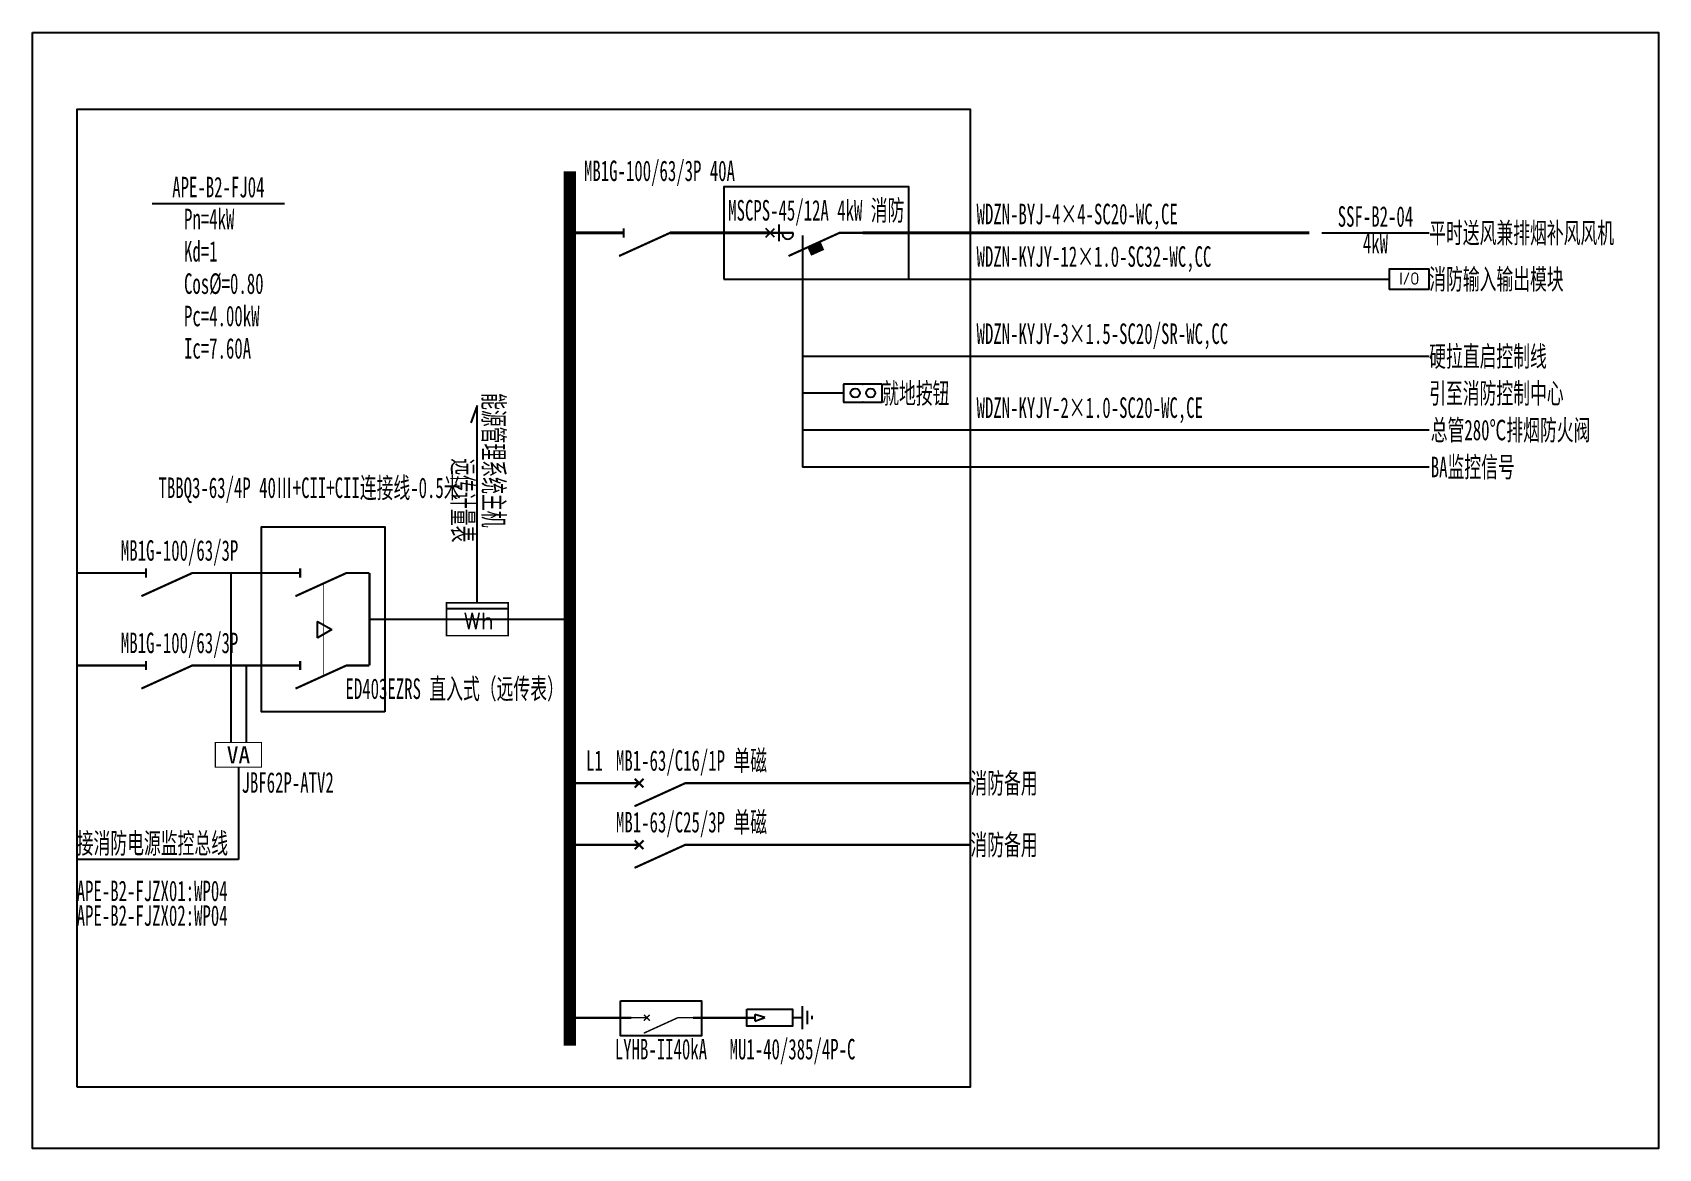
# Model space of a CAD drawing. Extents: x 1549022 to 1553771, y 404508 to 407767.
import ezdxf
from ezdxf.enums import TextEntityAlignment as Align

# ---------------------------------------------------------------- set-up
doc = ezdxf.new("R2010")
doc.units = 0
doc.header["$MEASUREMENT"] = 0
for name, color, linetype in [('ELEMENT', 3, 'Continuous'), ('WIRE-照明', 4, 'Continuous'), ('WIRE-系统', 4, 'Continuous'), ('系统图', 1, 'Continuous')]:
    doc.layers.add(name, color=color, linetype=linetype)
doc.styles.add('_SIMPLEX', font='simplex_.ttf', dxfattribs={"width": 0.6})
doc.styles.add('_TEL_ATTDEF', font='GBENOR', dxfattribs={"width": 0.8, "height": 3, "bigfont": 'GBCBIG'})
doc.styles.add('_TEL_DIM', font='', dxfattribs={"width": 0.8, "height": 3.5})
doc.styles.add('宋体', font='', dxfattribs={"width": 0.8, "height": 3.5})
doc.styles.get('_TEL_DIM').set_extended_font_data('SimSun')
doc.styles.get('宋体').set_extended_font_data('SimSun')

# ---------------------------------------------------------------- blocks, each defined once
blk = doc.blocks.new('$equip_U$00000079(zhangr-4109)')
for p, q in [((0.625, 0.292), (-0.625, 0.292)), ((-0.625, 0.292), (-0.625, -0.292)), ((0.625, -0.292), (0.625, 0.292)), ((-0.625, -0.292), (0.625, -0.292))]:
    blk.add_line(p, q)
at = {"const_width": 0.04}
blk.add_lwpolyline([(-0.625, 0.292), (-0.625, -0.292), (0.625, -0.292), (0.625, 0.292), (-0.625, 0.292), (-0.625, -0.292)], dxfattribs=at)
for centre in [(-0.25, 0.008), (0.25, 0.008)]:
    blk.add_circle(centre, 0.15)
for p in [(-0.625, 0), (0, 0.292), (0.625, 0), (0, -0.292)]:
    blk.add_point(p)
at = {"color": 7, "style": '_TEL_DIM', "flags": 1}
for tag in ['A', 'REMARK']:
    blk.add_attdef(tag, text='', height=0.00002, dxfattribs=at).set_placement((0, 0), align=Align.MIDDLE_CENTER)
blk = doc.blocks.new('$equip$00002773')
for p, q in [((0.65, 0.65), (-0.65, 0.65)), ((-0.65, 0.65), (-0.65, 0)), ((0.65, 0), (0.65, 0.65)), ((-0.65, 0), (0.65, 0))]:
    blk.add_line(p, q)
at = {"const_width": 0.04}
blk.add_lwpolyline([(-0.65, 0.65), (-0.65, 0), (0.65, 0), (0.65, 0.65), (-0.65, 0.65), (-0.65, 0)], dxfattribs=at)
for p in [(0, 0.65), (-0.65, 0.325), (0, 0), (0.65, 0.325)]:
    blk.add_point(p)
at = {"color": 7}
blk.add_attdef('$TEXT$', text='', height=0.4, dxfattribs=at).set_placement((0.006, 0.343), align=Align.MIDDLE_CENTER)
at = {"color": 7, "flags": 1}
for tag, p in [('A', (0, 0)), ('B', (0.905, 0.246))]:
    blk.add_attdef(tag, text='', height=0.4, dxfattribs=at).set_placement(p, align=Align.MIDDLE_CENTER)
blk = doc.blocks.new('$element$00000578')
at = {"const_width": 0.0233}
for points in [[(0, 0), (0, -0.25)], [(0, -1), (0, -0.75), (-0.25, -0.2)], [(-0.05, -0.25), (0.05, -0.25)]]:
    blk.add_lwpolyline(points, dxfattribs=at)
at = {"flags": 9}
blk.add_attdef('S', (0, 0), '', height=0.00000667, dxfattribs=at)
blk = doc.blocks.new('$element$00000496')
at = {"const_width": 0.0233}
for points in [[(0, 0), (0, -0.25)], [(-0.25, -0.2), (0, -0.75), (0, -1)]]:
    blk.add_lwpolyline(points, dxfattribs=at)
blk.add_arc((-0.008, -0.192), 0.0589, 81.8699, 278.1301)
at = {"flags": 9}
blk.add_attdef('S', (0, 0), '', height=0.00000667, dxfattribs=at)
blk = doc.blocks.new('$equip_U$00000086(maj01888)')
at = {"color": 2, "lineweight": 25}
for p, q in [((-0.141, -0.141), (0.141, 0.141)), ((0.141, -0.141), (-0.141, 0.141)), ((0.286, 0.273), (0.286, -0.273))]:
    blk.add_line(p, q, dxfattribs=at)
at = {"color": 2}
for p, q in [((1.235, -0.473), (1.625, -0.299)), ((1.243, -0.49), (1.633, -0.317)), ((1.251, -0.508), (1.64, -0.335)), ((1.259, -0.526), (1.648, -0.353)), ((1.267, -0.544), (1.656, -0.37)), ((1.275, -0.562), (1.664, -0.388)), ((1.283, -0.579), (1.672, -0.406)), ((1.291, -0.597), (1.68, -0.424)), ((1.298, -0.615), (1.688, -0.442)), ((1.306, -0.633), (1.696, -0.459)), ((1.314, -0.651), (1.704, -0.477)), ((1.322, -0.668), (1.712, -0.495)), ((1.33, -0.686), (1.72, -0.513)), ((1.338, -0.704), (1.728, -0.531))]:
    blk.add_line(p, q, dxfattribs=at)
at = {"const_width": 0.04}
blk.add_lwpolyline([(1.23, -0.462), (1.62, -0.288), (1.732, -0.541), (1.343, -0.715)], close=True, dxfattribs=at)
at = {"xscale": 3, "yscale": 3, "zscale": 3, "rotation": 90}
blk.add_blockref('$element$00000496', (0, 0), dxfattribs=at)
at = {"color": 7, "style": '_TEL_DIM', "flags": 1}
for tag in ['A', 'REMARK']:
    blk.add_attdef(tag, text='', height=0.00002, dxfattribs=at).set_placement((0, 0), align=Align.MIDDLE_CENTER)
blk = doc.blocks.new('$element$00000492')
blk.add_line((0.173, 0), (0.173, -1))
at = {"const_width": 0.0233}
blk.add_lwpolyline([(-0.267, 0), (0.267, 0), (0.267, -1), (-0.267, -1), (-0.267, 0)], dxfattribs=at)
at = {"style": '_SIMPLEX'}
blk.add_text('Wh', height=0.2667, rotation=270, dxfattribs=at).set_placement((-0.161, -0.281))
at = {"flags": 9}
blk.add_attdef('S', (0, 0), '', height=0.00000667, dxfattribs=at)
blk.add_attdef('S', (0, 0), '', height=0.00000667, dxfattribs=at)
blk.add_attdef('S', (0, 0), '', height=0.00000667, dxfattribs=at)
blk = doc.blocks.new('$element$00000519')
at = {"const_width": 0.0233}
for points in [[(0, 0), (0, -0.25)], [(0, -1), (0, -0.75), (-0.25, -0.2)], [(-0.05, -0.25), (0.05, -0.25)]]:
    blk.add_lwpolyline(points, dxfattribs=at)
at = {"flags": 9}
blk.add_attdef('S', (0, 0), '', height=0.00000667, dxfattribs=at)
blk = doc.blocks.new('$element$00000497')
at = {"const_width": 0.0233}
for points in [[(0, 0), (0, -0.25)], [(0, -1), (0, -0.75), (-0.25, -0.2)], [(-0.047, -0.297), (0.047, -0.203)], [(-0.047, -0.203), (0.047, -0.297)]]:
    blk.add_lwpolyline(points, dxfattribs=at)
at = {"flags": 9}
blk.add_attdef('S', (0, 0), '', height=0.00000667, dxfattribs=at)
blk = doc.blocks.new('A$C2B062C5C')
at = {"const_width": 17.5}
blk.add_lwpolyline([(-375, 0), (-375, 400), (375, 400), (375, 0), (-375, 0)], dxfattribs=at)
at = {"style": '_TEL_DIM'}
blk.add_text('VA', height=280, rotation=0, dxfattribs=at).set_placement((0, 200), align=Align.MIDDLE_CENTER)
at = {"flags": 9}
blk.add_attdef('S', (-375, 200), '', height=0.005, rotation=90, dxfattribs=at)
blk.add_attdef('S', (-375, 200), '', height=0.005, rotation=90, dxfattribs=at)
blk.add_attdef('S', (-375, 200), '', height=0.005, rotation=90, dxfattribs=at)
blk = doc.blocks.new('ATSE')
blk.add_lwpolyline([(-1.5, -1.167), (-1.5, 0.167), (0.5, 0.167), (0.5, -1.167)], close=True)
at = {"layer": 'WIRE-照明', "linetype": 'Continuous', "const_width": 0.0233}
for points in [[(-1, 0), (-1, 0.167)], [(0, 0), (0, 0.167)]]:
    blk.add_lwpolyline(points, dxfattribs=at)
at = {"layer": 'WIRE-系统', "color": 3, "linetype": 'Continuous'}
for p, q in [((-0.701, -0.437), (-0.523, -0.437)), ((-0.612, -0.592), (-0.701, -0.437)), ((-0.523, -0.437), (-0.612, -0.592))]:
    blk.add_line(p, q, dxfattribs=at)
at = {"layer": 'WIRE-系统', "color": 2, "linetype": 'Continuous', "const_width": 0.01}
blk.add_lwpolyline([(-1.112, -0.505), (-0.112, -0.505)], dxfattribs=at)
at = {"layer": 'WIRE-系统', "color": 3, "linetype": 'Continuous', "const_width": 0.01}
blk.add_lwpolyline([(-0.612, -0.592), (-0.523, -0.437), (-0.701, -0.437)], close=True, dxfattribs=at)
at = {"layer": 'WIRE-系统', "linetype": 'Continuous', "const_width": 0.0233}
for points in [[(-1, -1), (0, -1)], [(-0.5, -1.167), (-0.5, -1)]]:
    blk.add_lwpolyline(points, dxfattribs=at)
at = {"layer": 'ELEMENT'}
for p in [(-1, 0), (0, 0)]:
    blk.add_blockref('$element$00000519', p, dxfattribs=at)

msp = doc.modelspace()

# ---------------------------------------------------------------- linework, layer by layer
at = {"color": 0, "linetype": 'ByBlock'}
for p, q in [((1549372, 407267.4), (1549758.2, 407267.4)), ((1551271, 407173.6), (1551271, 406497.2)), ((1552787.2, 407181.6), (1553100.9, 407181.6)), ((1551271, 407046.6), (1552983.9, 407046.6)), ((1551271, 406821.2), (1553100.9, 406821.2)), ((1551391.2, 406713.2), (1551271, 406713.2)), ((1553100.9, 406605.2), (1551271, 406605.2)), ((1553100.9, 406497.2), (1551271, 406497.2)), ((1551160.5, 404890.5), (1551131.3, 404898.4)), ((1551131.3, 404898.4), (1551131.3, 404880.2)), ((1551131.3, 404879.7), (1551160.5, 404890.5)), ((1551241.1, 404890.3), (1551269.2, 404890.3)), ((1551270.3, 404923.4), (1551270.3, 404856.3)), ((1551284.1, 404909.5), (1551284.1, 404870.2)), ((1551297.8, 404895), (1551297.8, 404885.3))]:
    msp.add_line(p, q, dxfattribs=at)
at = {"color": 0, "linetype": 'ByBlock', "ltscale": 0.2}
for p, q in [((1550321.3, 406677.8), (1550302.8, 406627.1)), ((1550321.3, 406101.2), (1550321.3, 406677.8))]:
    msp.add_line(p, q, dxfattribs=at)
at = {"color": 0, "linetype": 'ByBlock'}
for points in [[(1549151.3, 404688.1), (1551761.3, 404688.1), (1551761.3, 407541.6), (1549151.3, 407541.6)], [(1551041.2, 407046.6), (1551581.2, 407046.6), (1551581.2, 407316.6), (1551041.2, 407316.6)], [(1550739.3, 404938.7), (1550975.9, 404938.7), (1550975.9, 404836.7), (1550739.3, 404836.7)], [(1551108.5, 404914.5), (1551241.3, 404914.5), (1551241.3, 404864.4), (1551108.5, 404864.4)]]:
    msp.add_lwpolyline(points, close=True, dxfattribs=at)
for points, const_width in [([(1550591.3, 407361.6), (1550591.3, 404808.2)], 36), ([(1550591.3, 407181.6), (1550748.8, 407181.6)], 9), ([(1550883.8, 407181.6), (1551176.2, 407181.6)], 9), ([(1551446.2, 407181.6), (1552751.2, 407181.6)], 9), ([(1549286.3, 406188.2), (1549151.3, 406188.2)], 6.3), ([(1549556.3, 406188.2), (1549691.3, 406188.2)], 6.3), ([(1550051.3, 406053.2), (1550591.3, 406053.2)], 6.3), ([(1549286.3, 405918.2), (1549151.3, 405918.2)], 6.3), ([(1549556.3, 405918.2), (1549691.3, 405918.2)], 6.3), ([(1550591.3, 405574.6), (1550726.3, 405574.6)], 6.3), ([(1550996.3, 405574.6), (1551761.3, 405574.6)], 6.3), ([(1550591.3, 405394.6), (1550726.3, 405394.6)], 6.3), ([(1550996.3, 405394.6), (1551761.3, 405394.6)], 6.3), ([(1550591.3, 404889.3), (1550771.3, 404889.3)], 6.3), ([(1550951.3, 404889.3), (1551131.3, 404889.3)], 6.3)]:
    msp.add_lwpolyline(points, dxfattribs=dict(at, const_width=const_width))
for points in [[(1549601.3, 406188.2), (1549601.3, 405693.6)], [(1549646.3, 405918.2), (1549646.3, 405693.6)], [(1549623.8, 405621.2), (1549623.8, 405351.2)], [(1549623.8, 405351.2), (1549151.3, 405351.2)]]:
    msp.add_lwpolyline(points, dxfattribs=at)
at = {"layer": '系统图'}
msp.add_lwpolyline([(1549022.4, 407766.9), (1553770.7, 407766.9), (1553770.7, 404507.6), (1549022.4, 404507.6)], close=True, dxfattribs=at)

# ---------------------------------------------------------------- block references
at = {"color": 0, "linetype": 'ByBlock', "rotation": 90}
for name, p, xscale, yscale, zscale in [('$element$00000578', (1550681.3, 407181.6), 270, 270, 270), ('ATSE', (1549736.3, 406188.2), 270, 270, 270), ('$element$00000519', (1549286.3, 406188.2), 270, 270, 270), ('$element$00000492', (1550231.3, 406053.2), 180, 180, 180), ('$element$00000519', (1549286.3, 405918.2), 270, 270, 270), ('$element$00000497', (1550726.3, 405574.6), 270, 270, 270), ('$element$00000497', (1550726.3, 405394.6), 270, 270, 270), ('$element$00000497', (1550771.3, 404889.3), 180, 180, 180)]:
    msp.add_blockref(name, p, dxfattribs=dict(at, xscale=xscale, yscale=yscale, zscale=zscale))
at = {"color": 0, "linetype": 'ByBlock'}
for name, p, xscale, yscale, zscale in [('$equip_U$00000086(maj01888)', (1551176.2, 407181.6), 90, 90, 90), ('$equip_U$00000079(zhangr-4109)', (1551447.4, 406713.2), 89.99999999999997, 89.99999999999997, 89.99999999999997), ('A$C2B062C5C', (1549623.8, 405621.2), 0.18, 0.18, 0.18)]:
    msp.add_blockref(name, p, dxfattribs=dict(at, xscale=xscale, yscale=yscale, zscale=zscale))
ref = msp.add_blockref('$equip$00002773', (1553042.4, 407017.4), dxfattribs=dict(at, xscale=90, yscale=90, zscale=90))
ref.add_attrib('$TEXT$', 'I/O', dxfattribs={"color": 7, "height": 36, "style": '_TEL_ATTDEF'}).set_placement((1553043, 407048.3), align=Align.MIDDLE_CENTER)

# ---------------------------------------------------------------- texts
at = {"color": 190, "linetype": 'ByBlock', "style": '宋体', "width": 0.6}
msp.add_text('MB1G-100/63/3P 40A', height=60, dxfattribs=at).set_placement((1550632.9, 407315), align=Align.BOTTOM_LEFT)
at = {"color": 0, "linetype": 'ByBlock', "style": '宋体', "width": 0.6}
for s, p in [('APE-B2-FJ04', (1549565.1, 407267.4)), ('SSF-B2-04', (1552944.1, 407181.6)), ('L1', (1550663.3, 405592.6))]:
    msp.add_text(s, height=60, dxfattribs=at).set_placement(p, align=Align.BOTTOM_CENTER)
at = {"color": 2, "linetype": 'ByBlock', "style": '宋体', "width": 0.6}
msp.add_text('MSCPS-45/12A 4kW 消防', height=60, dxfattribs=at).set_placement((1551311.2, 407199.6), align=Align.BOTTOM_CENTER)
at = {"color": 0, "linetype": 'ByBlock', "style": '宋体', "width": 0.6}
for s, p in [('WDZN-BYJ-4×4-SC20-WC,CE', (1551779.2, 407188.8)), ('WDZN-KYJY-12×1.0-SC32-WC,CC', (1551779.2, 407064.6)), ('WDZN-KYJY-3×1.5-SC20/SR-WC,CC', (1551779.2, 406839.2)), ('WDZN-KYJY-2×1.0-SC20-WC,CE', (1551779.2, 406623.2)), ('接消防电源监控总线 ', (1549151.3, 405351.2)), ('APE-B2-FJZX01:WP04', (1549151.3, 405211.9)), ('APE-B2-FJZX02:WP04', (1549151.3, 405139.9))]:
    msp.add_text(s, height=60, dxfattribs=at).set_placement(p, align=Align.BOTTOM_LEFT)
for s, p in [('Pn=4kW', (1549464.8, 407192.5)), ('Kd=1', (1549464.8, 407098)), ('Cos%%C=0.80', (1549464.8, 407003.5)), ('Pc=4.00kW', (1549464.8, 406909)), ('Ic=7.60A', (1549464.8, 406814.5))]:
    msp.add_text(s, height=60, dxfattribs=at).set_placement(p)
for s, p in [('平时送风兼排烟补风风机', (1553100.9, 407181.6)), ('消防输入输出模块', (1553100.9, 407046.6)), ('硬拉直启控制线', (1553100.9, 406821.2)), ('就地按钮', (1551503.7, 406713.2)), ('引至消防控制中心', (1553100.9, 406713.2)), ('总管280℃排烟防火阀', (1553105.6, 406606)), ('BA监控信号', (1553105.6, 406498)), ('消防备用', (1551761.3, 405574.6)), ('消防备用', (1551761.3, 405394.6))]:
    msp.add_text(s, height=60, dxfattribs=at).set_placement(p, align=Align.MIDDLE_LEFT)
msp.add_text('4kW', height=60, dxfattribs=at).set_placement((1552944.1, 407181.6), align=Align.TOP_CENTER)
for s, p in [('能源管理系统主机', (1550321.3, 406321.1)), ('远传计量表', (1550231.3, 406277.6))]:
    msp.add_text(s, height=60, rotation=270, dxfattribs=at).set_placement(p, align=Align.BOTTOM_RIGHT)
at = {"color": 40, "linetype": 'ByBlock', "style": '宋体', "width": 0.6}
msp.add_text('TBBQ3-63/4P 40Ⅲ+CII+CII连接线-0.5米', height=60, dxfattribs=at).set_placement((1549831.4, 406389.3), align=Align.BOTTOM_CENTER)
at = {"color": 1, "linetype": 'ByBlock', "style": '宋体', "width": 0.6}
for p in [(1549451.9, 406206.2), (1549451.9, 405936.2)]:
    msp.add_text('MB1G-100/63/3P', height=60, dxfattribs=at).set_placement(p, align=Align.BOTTOM_CENTER)
at = {"color": 2, "linetype": 'ByBlock', "style": '宋体', "width": 0.6}
msp.add_text('ED403EZRS 直入式（远传表）', height=60, dxfattribs=at).set_placement((1550255.2, 405880.4), align=Align.TOP_CENTER)
msp.add_text('MB1-63/C16/1P 单磁', height=60, dxfattribs=at).set_placement((1550726.3, 405592.6), align=Align.BOTTOM_LEFT)
at = {"color": 1, "linetype": 'ByBlock', "style": '宋体', "width": 0.6}
msp.add_text('JBF62P-ATV2', height=60, dxfattribs=at).set_placement((1549632.7, 405528.5), align=Align.BOTTOM_LEFT)
at = {"color": 30, "linetype": 'ByBlock', "style": '宋体', "width": 0.6}
msp.add_text('MB1-63/C25/3P 单磁', height=60, dxfattribs=at).set_placement((1550726.3, 405412.6), align=Align.BOTTOM_LEFT)
at = {"color": 40, "linetype": 'ByBlock', "style": '宋体', "width": 0.6}
msp.add_text('LYHB-II40kA', height=60, dxfattribs=at).set_placement((1550857.6, 404827.7), align=Align.TOP_CENTER)
at = {"color": 30, "linetype": 'ByBlock', "style": '宋体', "width": 0.6}
msp.add_text('MU1-40/385/4P-C', height=60, dxfattribs=at).set_placement((1551241.7, 404827.7), align=Align.TOP_CENTER)

doc.saveas('drawing.dxf')
